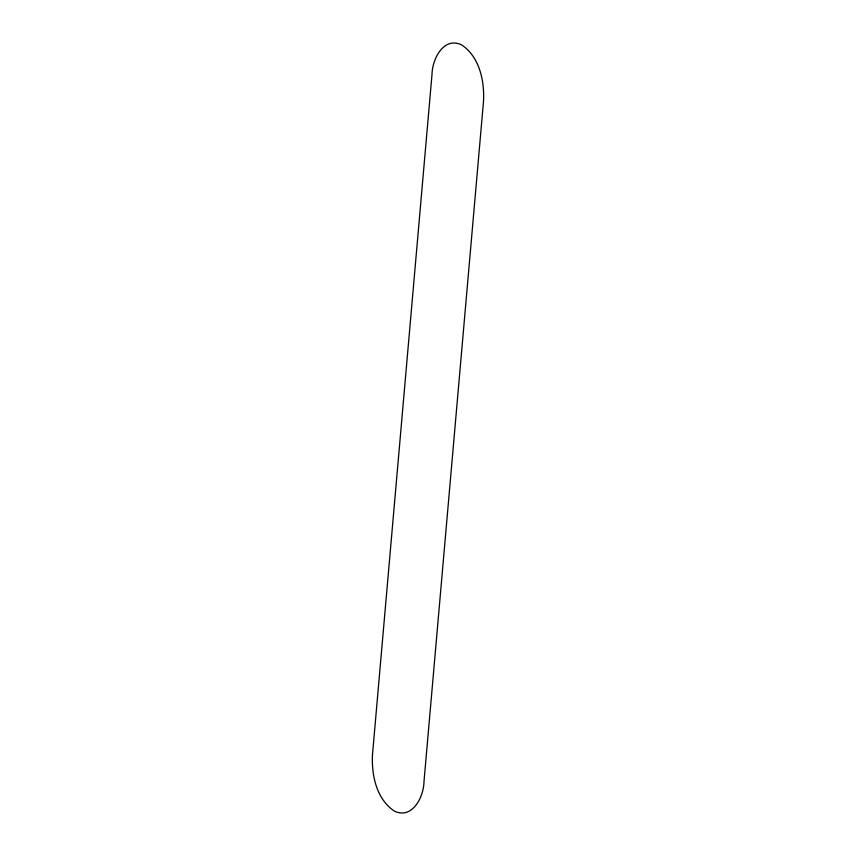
<?xml version="1.0" encoding="UTF-8"?>
<svg xmlns="http://www.w3.org/2000/svg" width="856" height="856" viewBox="0 0 856 856"><rect width="100%" height="100%" fill="white"/><g stroke="black" fill="none" stroke-linecap="round" stroke-linejoin="round"><path stroke-width="1.28" d="M372.478 754.799C371.461 775.194 376.415 799.162 394.477 811.167C412.464 819.663 423.763 796.679 423.977 781.785L483.522 101.201C484.539 80.806 479.585 56.838 461.523 44.833C443.536 36.337 432.237 59.321 432.023 74.215L372.478 754.799"/></g></svg>
